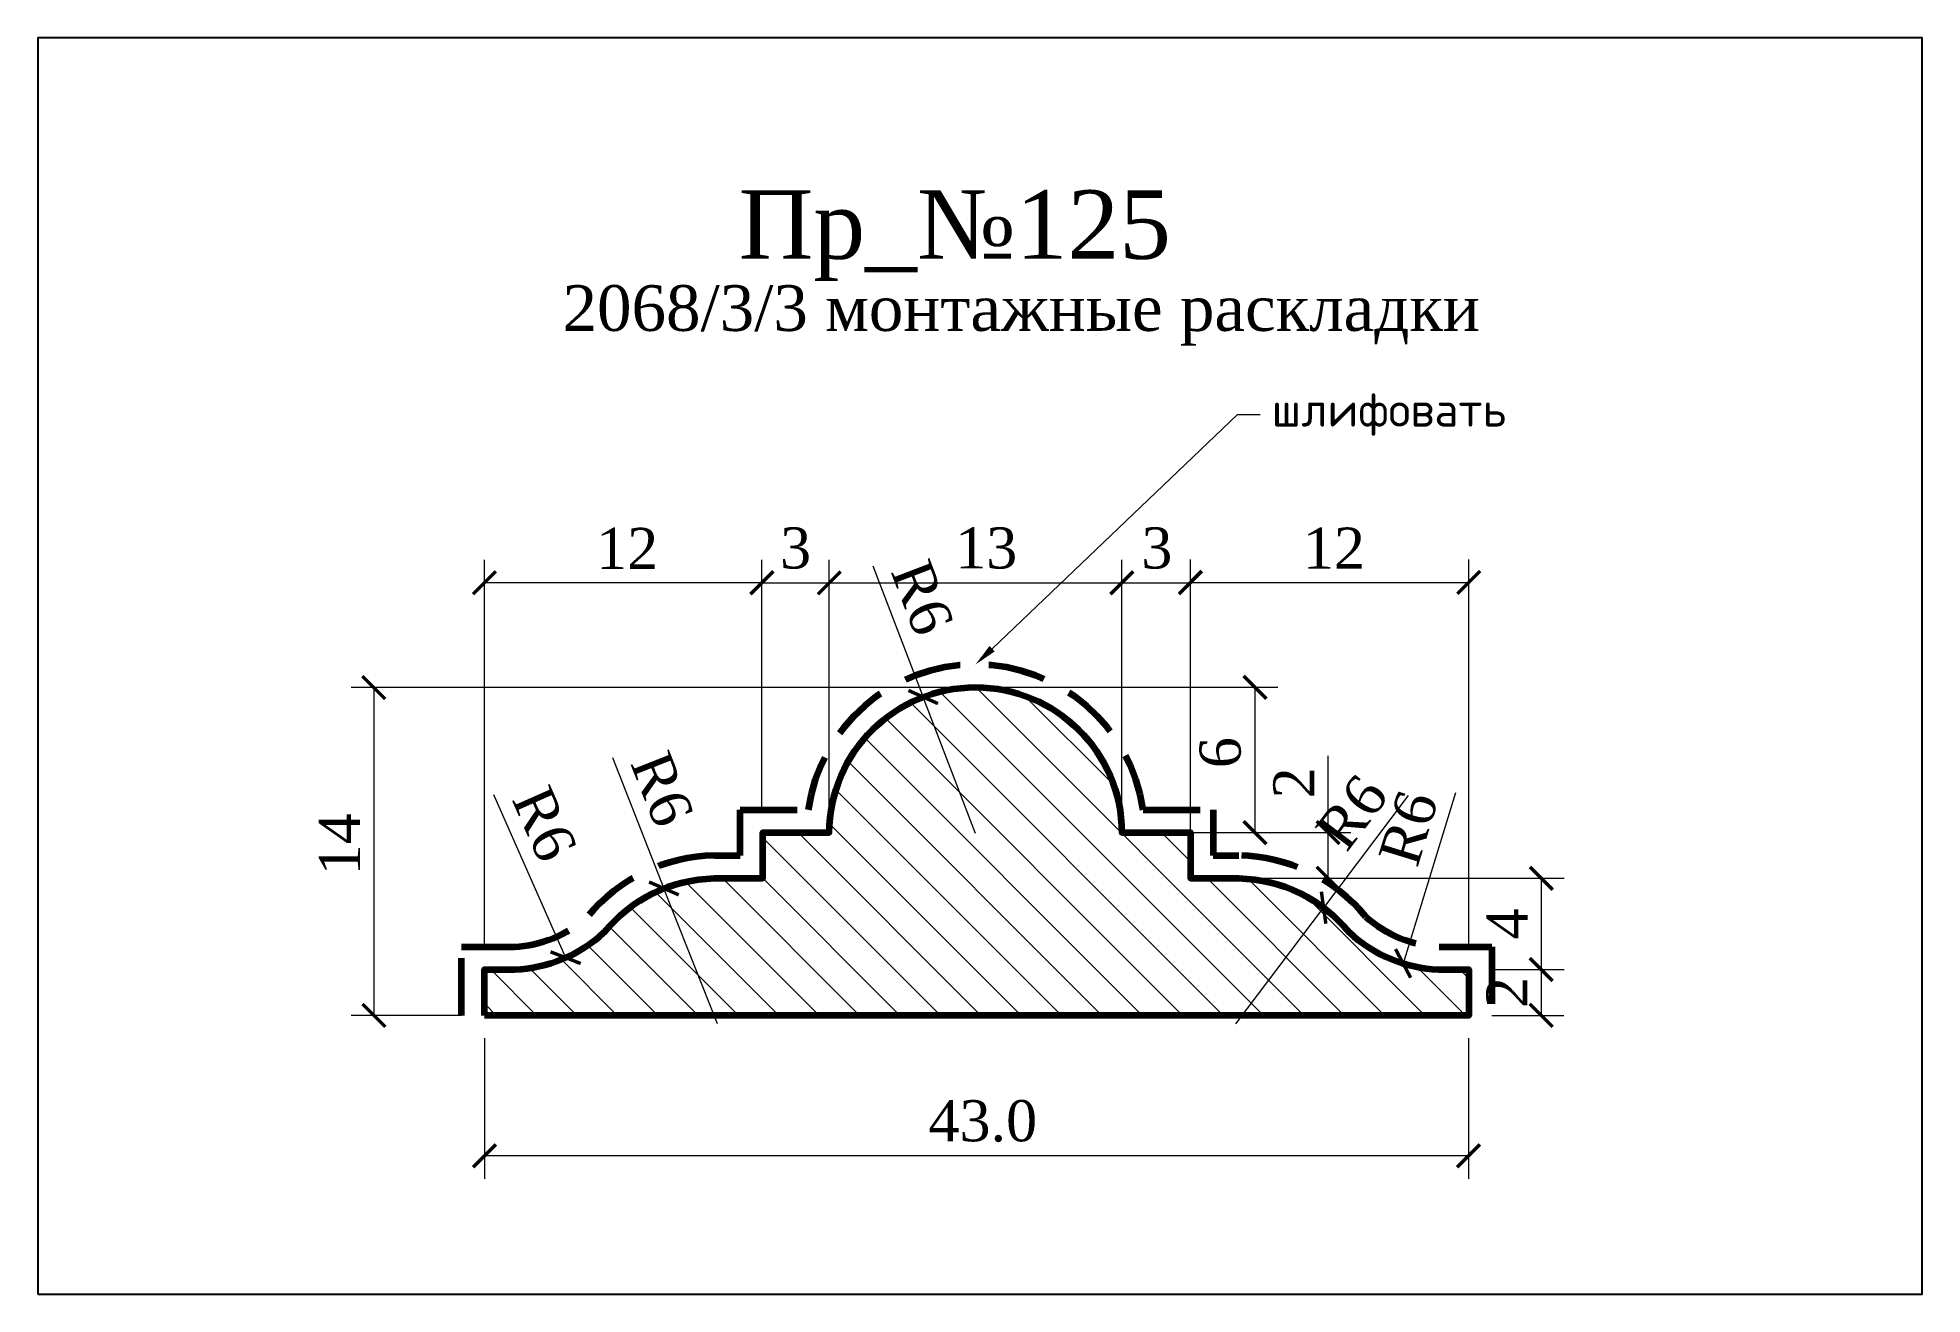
# Model space of a CAD drawing. Header units: millimetres. Extents: x 303674.7 to 303757.2, y -90923.8 to -90868.8.
import ezdxf
from ezdxf import colors
from ezdxf.entities.mleader import LeaderData, LeaderLine
from ezdxf.math import Vec2, Vec3

# ---------------------------------------------------------------- set-up
doc = ezdxf.new("R2010")
doc.units = ezdxf.units.MM
doc.header["$MEASUREMENT"] = 0
doc.linetypes.add('HIDDEN', pattern=[0.375, 0.25, -0.125])
doc.layers.add('Outside panel', color=7, linetype='Continuous', lineweight=18, true_color=0x7f5e57)
doc.layers.add('линия 50', color=1, linetype='Continuous', lineweight=211)
doc.layers.add('служебный слой РАЗМЕРЫ', color=7, linetype='Continuous', lineweight=9)
doc.layers.add('размеры в модели', color=7, linetype='Continuous')
doc.styles.add('ELECT', font='times.ttf')
doc.styles.get("Standard").update_dxf_attribs({"font": 'times.ttf'})
doc.styles.add('ЕСКД профили текст', font='isocpeur.ttf')
doc.dimstyles.new('M_1', dxfattribs={"dimtxt": 1.8, "dimasz": 1, "dimexe": 1, "dimexo": 1, "dimgap": 0.6, "dimtad": 1, "dimdec": 0, "dimdsep": 46, "dimtxsty": 'Standard', "dimblk": 'ARCHTICK', "dimcen": -5, "dimclrd": 7, "dimclre": 7, "dimclrt": 7, "dimadec": 0, "dimazin": 0, "dimtfac": 1, "dimtdec": 0, "dimtmove": 0, "dimatfit": 3, "dimfxl": 1, "dimtolj": 1, "dimtzin": 0, "dimlwd": 5, "dimlwe": 5, "dimarcsym": 0})

# ---------------------------------------------------------------- blocks, each defined once
blk = doc.blocks.new('_ArchTick')
at = {"color": 0, "linetype": 'ByBlock', "const_width": 0.15}
blk.add_lwpolyline([(-0.5, -0.5), (0.5, 0.5)], dxfattribs=at)
blk = doc.blocks.new('*D17')
at = {"layer": 'Defpoints', "color": 0, "ltscale": 1000, "transparency": 16777216}
for p in [(303736.239, -90903.383), (303734.422, -90909.278)]:
    blk.add_point(p, dxfattribs=at)
at = {"layer": 'размеры в модели', "color": 7, "lineweight": 5, "ltscale": 1000, "transparency": 16777216}
blk.add_line((303736.721, -90901.817), (303734.422, -90909.278), dxfattribs=at)
at = {"layer": 'размеры в модели', "color": 7, "lineweight": 5, "ltscale": 1000, "transparency": 16777216, "rotation": 252.8734698274645}
blk.add_blockref('_ArchTick', (303734.422, -90909.278), dxfattribs=at)
at = {"layer": 'размеры в модели', "color": 7, "ltscale": 1000, "transparency": 16777216, "insert": (303734.661, -90903.356), "char_height": 1.8, "attachment_point": 5, "rotation": 72.87347}
blk.add_mtext('\\A1;R6', dxfattribs=at)
blk = doc.blocks.new('*D16')
at = {"layer": 'Defpoints', "color": 0, "ltscale": 1000, "transparency": 16777216}
for p in [(303730.943, -90906.838), (303727.105, -90911.925)]:
    blk.add_point(p, dxfattribs=at)
at = {"layer": 'размеры в модели', "color": 7, "lineweight": 5, "ltscale": 1000, "transparency": 16777216}
for p in [(303734.649, -90901.925), (303727.105, -90911.925)]:
    blk.add_line(p, (303730.943, -90906.838), dxfattribs=at)
at = {"layer": 'размеры в модели', "color": 7, "lineweight": 5, "ltscale": 1000, "transparency": 16777216, "rotation": 232.9679014015492}
blk.add_blockref('_ArchTick', (303730.943, -90906.838), dxfattribs=at)
at = {"layer": 'размеры в модели', "color": 7, "ltscale": 1000, "transparency": 16777216, "insert": (303732.188, -90902.67), "char_height": 1.8, "attachment_point": 5, "rotation": 52.9679}
blk.add_mtext('\\A1;R6', dxfattribs=at)
blk = doc.blocks.new('*D15')
at = {"layer": 'Defpoints', "color": 0, "ltscale": 1000, "transparency": 16777216}
for p in [(303695.269, -90903.383), (303697.761, -90909.026)]:
    blk.add_point(p, dxfattribs=at)
at = {"layer": 'размеры в модели', "color": 7, "lineweight": 5, "ltscale": 1000, "transparency": 16777216}
blk.add_line((303694.608, -90901.884), (303697.761, -90909.026), dxfattribs=at)
at = {"layer": 'размеры в модели', "color": 7, "lineweight": 5, "ltscale": 1000, "transparency": 16777216, "rotation": 293.8200587633724}
blk.add_blockref('_ArchTick', (303697.761, -90909.026), dxfattribs=at)
at = {"layer": 'размеры в модели', "color": 7, "ltscale": 1000, "transparency": 16777216, "insert": (303696.833, -90903.172), "char_height": 1.8, "attachment_point": 5, "rotation": 293.82006}
blk.add_mtext('\\A1;R6', dxfattribs=at)
blk = doc.blocks.new('*D14')
at = {"layer": 'Defpoints', "color": 0, "ltscale": 1000, "transparency": 16777216}
for p in [(303702.065, -90905.996), (303704.403, -90911.925)]:
    blk.add_point(p, dxfattribs=at)
at = {"layer": 'размеры в модели', "color": 7, "lineweight": 5, "ltscale": 1000, "transparency": 16777216}
for p in [(303699.808, -90900.272), (303704.403, -90911.925)]:
    blk.add_line(p, (303702.065, -90905.996), dxfattribs=at)
at = {"layer": 'размеры в модели', "color": 7, "lineweight": 5, "ltscale": 1000, "transparency": 16777216, "rotation": 291.5213119495694}
blk.add_blockref('_ArchTick', (303702.065, -90905.996), dxfattribs=at)
at = {"layer": 'размеры в модели', "color": 7, "ltscale": 1000, "transparency": 16777216, "insert": (303701.98, -90901.648), "char_height": 1.8, "attachment_point": 5, "rotation": 291.52131}
blk.add_mtext('\\A1;R6', dxfattribs=at)
blk = doc.blocks.new('*D13')
at = {"layer": 'Defpoints', "color": 0, "ltscale": 1000, "transparency": 16777216}
for p in [(303713.414, -90897.618), (303715.707, -90903.597)]:
    blk.add_point(p, dxfattribs=at)
at = {"layer": 'размеры в модели', "color": 7, "lineweight": 5, "ltscale": 1000, "transparency": 16777216}
for p in [(303711.212, -90891.872), (303715.707, -90903.597)]:
    blk.add_line(p, (303713.414, -90897.618), dxfattribs=at)
at = {"layer": 'размеры в модели', "color": 7, "lineweight": 5, "ltscale": 1000, "transparency": 16777216, "rotation": 290.9753136110209}
blk.add_blockref('_ArchTick', (303713.414, -90897.618), dxfattribs=at)
at = {"layer": 'размеры в модели', "color": 7, "ltscale": 1000, "transparency": 16777216, "insert": (303713.37, -90893.269), "char_height": 1.8, "attachment_point": 5, "rotation": 290.97531}
blk.add_mtext('\\A1;R6', dxfattribs=at)
blk = doc.blocks.new('*D12')
at = {"layer": 'Defpoints', "color": 0, "ltscale": 1000, "transparency": 16777216}
for p in [(303706.352, -90892.613), (303706.352, -90892.613), (303694.208, -90909.546)]:
    blk.add_point(p, dxfattribs=at)
at = {"layer": 'размеры в модели', "color": 7, "lineweight": 5, "ltscale": 1000, "transparency": 16777216}
for p, q in [((303694.208, -90908.546), (303694.208, -90891.613)), ((303694.208, -90892.613), (303706.352, -90892.613))]:
    blk.add_line(p, q, dxfattribs=at)
at = {"layer": 'размеры в модели', "color": 7, "lineweight": 5, "ltscale": 1000, "transparency": 16777216, "rotation": 180}
blk.add_blockref('_ArchTick', (303694.208, -90892.613), dxfattribs=at)
at = {"layer": 'размеры в модели', "color": 7, "lineweight": 5, "ltscale": 1000, "transparency": 16777216}
blk.add_blockref('_ArchTick', (303706.352, -90892.613), dxfattribs=at)
at = {"layer": 'размеры в модели', "color": 7, "ltscale": 1000, "transparency": 16777216, "insert": (303700.453, -90891.113), "char_height": 1.8, "attachment_point": 5}
blk.add_mtext('\\A1;12', dxfattribs=at)
blk = doc.blocks.new('*D11')
at = {"layer": 'Defpoints', "color": 0, "ltscale": 1000, "transparency": 16777216}
for p in [(303709.303, -90892.621), (303706.352, -90903.553), (303709.303, -90903.553)]:
    blk.add_point(p, dxfattribs=at)
at = {"layer": 'размеры в модели', "color": 7, "lineweight": 5, "ltscale": 1000, "transparency": 16777216}
for p, q in [((303706.352, -90902.553), (303706.352, -90891.621)), ((303709.303, -90902.553), (303709.303, -90891.621)), ((303706.352, -90892.621), (303709.303, -90892.621))]:
    blk.add_line(p, q, dxfattribs=at)
at = {"layer": 'размеры в модели', "color": 7, "lineweight": 5, "ltscale": 1000, "transparency": 16777216, "rotation": 180}
blk.add_blockref('_ArchTick', (303706.352, -90892.621), dxfattribs=at)
at = {"layer": 'размеры в модели', "color": 7, "lineweight": 5, "ltscale": 1000, "transparency": 16777216}
blk.add_blockref('_ArchTick', (303709.303, -90892.621), dxfattribs=at)
at = {"layer": 'размеры в модели', "color": 7, "ltscale": 1000, "transparency": 16777216, "insert": (303707.828, -90891.106), "char_height": 1.8, "attachment_point": 5}
blk.add_mtext('\\A1;3', dxfattribs=at)
blk = doc.blocks.new('*D10')
at = {"layer": 'Defpoints', "color": 0, "ltscale": 1000, "transparency": 16777216}
for p in [(303715.771, -90897.194), (303722.11, -90903.553), (303727.938, -90903.553)]:
    blk.add_point(p, dxfattribs=at)
at = {"layer": 'размеры в модели', "color": 7, "lineweight": 5, "ltscale": 1000, "transparency": 16777216}
for p, q in [((303716.771, -90897.194), (303728.938, -90897.194)), ((303727.938, -90897.194), (303727.938, -90903.553)), ((303723.11, -90903.553), (303728.938, -90903.553))]:
    blk.add_line(p, q, dxfattribs=at)
for p, rotation in [((303727.938, -90897.194), 90), ((303727.938, -90903.553), 270)]:
    blk.add_blockref('_ArchTick', p, dxfattribs=dict(at, rotation=rotation))
at = {"layer": 'размеры в модели', "color": 7, "ltscale": 1000, "transparency": 16777216, "insert": (303726.423, -90900.052), "char_height": 1.8, "attachment_point": 5, "rotation": 90}
blk.add_mtext('\\A1;6', dxfattribs=at)
blk = doc.blocks.new('*D9')
at = {"layer": 'Defpoints', "color": 0, "ltscale": 1000, "transparency": 16777216}
for p in [(303737.3, -90892.601), (303725.11, -90905.553), (303737.3, -90909.508)]:
    blk.add_point(p, dxfattribs=at)
at = {"layer": 'размеры в модели', "color": 7, "lineweight": 5, "ltscale": 1000, "transparency": 16777216}
for p, q in [((303725.11, -90904.553), (303725.11, -90891.601)), ((303737.3, -90908.508), (303737.3, -90891.601)), ((303725.11, -90892.601), (303737.3, -90892.601))]:
    blk.add_line(p, q, dxfattribs=at)
at = {"layer": 'размеры в модели', "color": 7, "lineweight": 5, "ltscale": 1000, "transparency": 16777216, "rotation": 180}
blk.add_blockref('_ArchTick', (303725.11, -90892.601), dxfattribs=at)
at = {"layer": 'размеры в модели', "color": 7, "lineweight": 5, "ltscale": 1000, "transparency": 16777216}
blk.add_blockref('_ArchTick', (303737.3, -90892.601), dxfattribs=at)
at = {"layer": 'размеры в модели', "color": 7, "ltscale": 1000, "transparency": 16777216, "insert": (303731.394, -90891.101), "char_height": 1.8, "attachment_point": 5}
blk.add_mtext('\\A1;12', dxfattribs=at)
blk = doc.blocks.new('*D8')
at = {"layer": 'Defpoints', "color": 0, "ltscale": 1000, "transparency": 16777216}
for p in [(303737.3, -90909.546), (303737.3, -90911.552), (303740.465, -90911.552)]:
    blk.add_point(p, dxfattribs=at)
at = {"layer": 'размеры в модели', "color": 7, "lineweight": 5, "ltscale": 1000, "transparency": 16777216}
for p, q in [((303738.3, -90909.546), (303741.465, -90909.546)), ((303740.465, -90909.546), (303740.465, -90911.552)), ((303738.3, -90911.552), (303741.465, -90911.552))]:
    blk.add_line(p, q, dxfattribs=at)
for p, rotation in [((303740.465, -90909.546), 90), ((303740.465, -90911.552), 270)]:
    blk.add_blockref('_ArchTick', p, dxfattribs=dict(at, rotation=rotation))
at = {"layer": 'размеры в модели', "color": 7, "ltscale": 1000, "transparency": 16777216, "insert": (303738.965, -90910.549), "char_height": 1.8, "attachment_point": 5, "rotation": 90}
blk.add_mtext('\\A1;2', dxfattribs=at)
blk = doc.blocks.new('*D7')
at = {"layer": 'Defpoints', "color": 0, "ltscale": 1000, "transparency": 16777216}
for p in [(303725.11, -90905.553), (303737.3, -90909.546), (303740.47, -90909.546)]:
    blk.add_point(p, dxfattribs=at)
at = {"layer": 'размеры в модели', "color": 7, "lineweight": 5, "ltscale": 1000, "transparency": 16777216}
for p, q in [((303726.11, -90905.553), (303741.47, -90905.553)), ((303740.47, -90905.553), (303740.47, -90909.546)), ((303738.3, -90909.546), (303741.47, -90909.546))]:
    blk.add_line(p, q, dxfattribs=at)
for p, rotation in [((303740.47, -90905.553), 90), ((303740.47, -90909.546), 270)]:
    blk.add_blockref('_ArchTick', p, dxfattribs=dict(at, rotation=rotation))
at = {"layer": 'размеры в модели', "color": 7, "ltscale": 1000, "transparency": 16777216, "insert": (303738.97, -90907.55), "char_height": 1.8, "attachment_point": 5, "rotation": 90}
blk.add_mtext('\\A1;4', dxfattribs=at)
blk = doc.blocks.new('*D6')
at = {"layer": 'Defpoints', "color": 0, "ltscale": 1000, "transparency": 16777216}
for p in [(303725.11, -90903.553), (303725.11, -90905.553), (303731.139, -90905.553)]:
    blk.add_point(p, dxfattribs=at)
at = {"layer": 'размеры в модели', "color": 7, "lineweight": 5, "ltscale": 1000, "transparency": 16777216}
for p, q in [((303731.139, -90903.553), (303731.139, -90900.192)), ((303726.11, -90903.553), (303732.139, -90903.553)), ((303731.139, -90905.553), (303731.139, -90903.553)), ((303726.11, -90905.553), (303732.139, -90905.553))]:
    blk.add_line(p, q, dxfattribs=at)
for p, rotation in [((303731.139, -90903.553), 90), ((303731.139, -90905.553), 270)]:
    blk.add_blockref('_ArchTick', p, dxfattribs=dict(at, rotation=rotation))
at = {"layer": 'размеры в модели', "color": 7, "ltscale": 1000, "transparency": 16777216, "insert": (303729.639, -90901.373), "char_height": 1.8, "attachment_point": 5, "rotation": 90}
blk.add_mtext('\\A1;2', dxfattribs=at)
blk = doc.blocks.new('*D5')
at = {"layer": 'Defpoints', "color": 0, "ltscale": 1000, "transparency": 16777216}
for p in [(303725.11, -90892.621), (303722.11, -90903.553), (303725.11, -90903.553)]:
    blk.add_point(p, dxfattribs=at)
at = {"layer": 'размеры в модели', "color": 7, "lineweight": 5, "ltscale": 1000, "transparency": 16777216}
for p, q in [((303722.11, -90902.553), (303722.11, -90891.621)), ((303725.11, -90902.553), (303725.11, -90891.621)), ((303722.11, -90892.621), (303725.11, -90892.621))]:
    blk.add_line(p, q, dxfattribs=at)
at = {"layer": 'размеры в модели', "color": 7, "lineweight": 5, "ltscale": 1000, "transparency": 16777216, "rotation": 180}
blk.add_blockref('_ArchTick', (303722.11, -90892.621), dxfattribs=at)
at = {"layer": 'размеры в модели', "color": 7, "lineweight": 5, "ltscale": 1000, "transparency": 16777216}
blk.add_blockref('_ArchTick', (303725.11, -90892.621), dxfattribs=at)
at = {"layer": 'размеры в модели', "color": 7, "ltscale": 1000, "transparency": 16777216, "insert": (303723.643, -90891.106), "char_height": 1.8, "attachment_point": 5}
blk.add_mtext('\\A1;3', dxfattribs=at)
blk = doc.blocks.new('*D4')
at = {"layer": 'Defpoints', "color": 0, "ltscale": 1000, "transparency": 16777216}
for p in [(303722.11, -90892.621), (303709.303, -90903.553), (303722.11, -90903.553)]:
    blk.add_point(p, dxfattribs=at)
at = {"layer": 'размеры в модели', "color": 7, "lineweight": 5, "ltscale": 1000, "transparency": 16777216}
for p, q in [((303709.303, -90902.553), (303709.303, -90891.621)), ((303722.11, -90902.553), (303722.11, -90891.621)), ((303709.303, -90892.621), (303722.11, -90892.621))]:
    blk.add_line(p, q, dxfattribs=at)
at = {"layer": 'размеры в модели', "color": 7, "lineweight": 5, "ltscale": 1000, "transparency": 16777216, "rotation": 180}
blk.add_blockref('_ArchTick', (303709.303, -90892.621), dxfattribs=at)
at = {"layer": 'размеры в модели', "color": 7, "lineweight": 5, "ltscale": 1000, "transparency": 16777216}
blk.add_blockref('_ArchTick', (303722.11, -90892.621), dxfattribs=at)
at = {"layer": 'размеры в модели', "color": 7, "ltscale": 1000, "transparency": 16777216, "insert": (303716.175, -90891.106), "char_height": 1.8, "attachment_point": 5}
blk.add_mtext('\\A1;13', dxfattribs=at)
blk = doc.blocks.new('*D3')
at = {"layer": 'Defpoints', "color": 0, "ltscale": 1000, "transparency": 16777216}
for p in [(303694.208, -90911.551), (303737.286, -90911.552), (303694.208, -90917.702)]:
    blk.add_point(p, dxfattribs=at)
at = {"layer": 'размеры в модели', "color": 7, "lineweight": 5, "ltscale": 1000, "transparency": 16777216}
for p, q in [((303694.208, -90912.551), (303694.208, -90918.702)), ((303737.286, -90912.552), (303737.286, -90918.702)), ((303737.286, -90917.702), (303694.208, -90917.702))]:
    blk.add_line(p, q, dxfattribs=at)
at = {"layer": 'размеры в модели', "color": 7, "lineweight": 5, "ltscale": 1000, "transparency": 16777216, "rotation": 180}
blk.add_blockref('_ArchTick', (303694.208, -90917.702), dxfattribs=at)
at = {"layer": 'размеры в модели', "color": 7, "lineweight": 5, "ltscale": 1000, "transparency": 16777216}
blk.add_blockref('_ArchTick', (303737.286, -90917.702), dxfattribs=at)
at = {"layer": 'размеры в модели', "color": 7, "ltscale": 1000, "transparency": 16777216, "insert": (303716.024, -90916.183), "char_height": 1.8, "attachment_point": 5}
blk.add_mtext('\\A1;43.0', dxfattribs=at)
blk = doc.blocks.new('*D2')
at = {"layer": 'Defpoints', "color": 0, "ltscale": 1000, "transparency": 16777216}
for p in [(303715.954, -90897.207), (303689.367, -90911.551), (303694.208, -90911.551)]:
    blk.add_point(p, dxfattribs=at)
at = {"layer": 'размеры в модели', "color": 7, "lineweight": 5, "ltscale": 1000, "transparency": 16777216}
for p, q in [((303714.954, -90897.207), (303688.367, -90897.207)), ((303689.367, -90897.207), (303689.367, -90911.551)), ((303693.208, -90911.551), (303688.367, -90911.551))]:
    blk.add_line(p, q, dxfattribs=at)
for p, rotation in [((303689.367, -90897.207), 90), ((303689.367, -90911.551), 270)]:
    blk.add_blockref('_ArchTick', p, dxfattribs=dict(at, rotation=rotation))
at = {"layer": 'размеры в модели', "color": 7, "ltscale": 1000, "transparency": 16777216, "insert": (303687.867, -90904.066), "char_height": 1.8, "attachment_point": 5, "rotation": 90}
blk.add_mtext('\\A1;14', dxfattribs=at)

msp = doc.modelspace()

# ---------------------------------------------------------------- hatches: boundary and pattern name
at = {"layer": 'Outside panel', "ltscale": 1000}
h = msp.add_hatch(dxfattribs=at)
h.set_pattern_fill('ANSI31', color=256, scale=10, angle=90)
h.set_pattern_definition([(135, (-6138.4511, -306.233), (-0.8838834765, -0.8838834765), [])])
h.paths.add_polyline_path([(303727.225, -90905.553), (303725.11, -90905.553), (303725.11, -90903.553), (303722.11, -90903.553, 0.993149), (303709.303, -90903.553), (303706.398, -90903.553), (303706.398, -90905.553), (303704.283, -90905.553, 0.222152), (303699.438, -90907.93, -0.176485), (303695.536, -90909.546), (303694.208, -90909.546), (303694.208, -90911.552), (303737.3, -90911.552), (303737.3, -90909.546), (303735.972, -90909.546, -0.176485), (303732.07, -90907.93, 0.222152)])

# ---------------------------------------------------------------- linework, layer by layer
at = {"color": 6, "ltscale": 1000}
msp.add_lwpolyline([(303674.651, -90923.761), (303757.151, -90923.761), (303757.151, -90868.761), (303674.651, -90868.761)], close=True, dxfattribs=at)
at = {"layer": 'линия 50', "color": 1, "linetype": 'HIDDEN', "ltscale": 10, "true_color": 0xff0909}
msp.add_lwpolyline([(303693.208, -90911.551), (303693.208, -90908.546), (303695.513, -90908.546, 0.171981), (303698.71, -90907.24, -0.219586), (303704.274, -90904.553), (303705.398, -90904.553), (303705.398, -90902.553), (303708.377, -90902.553, -0.867658), (303723.037, -90902.553), (303726.11, -90902.553), (303726.11, -90904.553), (303727.234, -90904.553, -0.219586), (303732.798, -90907.24, 0.171981), (303735.995, -90908.546), (303738.3, -90908.546), (303738.3, -90911.551)], format="xyb", dxfattribs=at)
at = {"layer": 'линия 50', "color": 7}
msp.add_lwpolyline([(303694.208, -90911.552), (303694.208, -90909.546), (303695.536, -90909.546, 0.176485), (303699.438, -90907.93, -0.222152), (303704.283, -90905.553), (303706.398, -90905.553), (303706.398, -90903.553), (303709.303, -90903.553, -0.993149), (303722.11, -90903.553), (303725.11, -90903.553), (303725.11, -90905.553), (303727.225, -90905.553, -0.222152), (303732.07, -90907.93, 0.176485), (303735.972, -90909.546), (303737.3, -90909.546), (303737.3, -90911.552)], format="xyb", close=True, dxfattribs=at)

# ---------------------------------------------------------------- texts
at = {"color": 5, "ltscale": 1000, "style": 'ELECT'}
msp.add_text('Пр_№125', height=3, dxfattribs=at).set_placement((303705.337, -90878.437))
at = {"color": 7, "ltscale": 1000, "style": 'ELECT'}
msp.add_text('2068/3/3 монтажные раскладки', height=2, dxfattribs=at).set_placement((303697.627, -90881.593))

# ---------------------------------------------------------------- dimensions: what is measured, and where the dimension line sits
at = {"layer": 'размеры в модели', "color": 0, "ltscale": 1000}
for base, p1, p2, picture, middle in [((303706.352, -90892.613), (303694.208, -90909.546), (303706.352, -90892.613), '*D12', (303700.453, -90892.613)), ((303709.303, -90892.621), (303706.352, -90903.553), (303709.303, -90903.553), '*D11', (303707.828, -90892.621)), ((303722.11, -90892.621), (303709.303, -90903.553), (303722.11, -90903.553), '*D4', (303716.175, -90892.621)), ((303725.11, -90892.621), (303722.11, -90903.553), (303725.11, -90903.553), '*D5', (303723.643, -90892.621)), ((303737.3, -90892.601), (303725.11, -90905.553), (303737.3, -90909.508), '*D9', (303731.394, -90892.601))]:
    dim = msp.add_linear_dim(base=base, p1=p1, p2=p2, dimstyle='M_1', override={"dimtxt": 1.8}, dxfattribs=at)
    dim.commit()
    dim.dimension.update_dxf_attribs({"geometry": picture, "text_midpoint": middle, "dimtype": 128})
for center, mpoint, picture, middle in [((303715.707, -90903.597), (303713.414, -90897.618), '*D13', (303713.37, -90893.269)), ((303704.403, -90911.925), (303702.065, -90905.996), '*D14', (303701.98, -90901.648)), ((303727.105, -90911.925), (303730.943, -90906.838), '*D16', (303732.188, -90902.67))]:
    dim = msp.add_radius_dim(center=center, mpoint=mpoint, dimstyle='M_1', override={"dimtxt": 1.8}, dxfattribs=at)
    dim.commit()
    dim.dimension.update_dxf_attribs({"geometry": picture, "text_midpoint": middle})
for base, p1, p2, picture, middle in [((303689.367, -90911.551), (303715.954, -90897.207), (303694.208, -90911.551), '*D2', (303689.367, -90904.066)), ((303727.938, -90903.553), (303715.771, -90897.194), (303722.11, -90903.553), '*D10', (303727.938, -90900.052)), ((303731.139, -90905.553), (303725.11, -90903.553), (303725.11, -90905.553), '*D6', (303731.139, -90901.373)), ((303740.47, -90909.546), (303725.11, -90905.553), (303737.3, -90909.546), '*D7', (303740.47, -90907.55)), ((303740.465, -90911.552), (303737.3, -90909.546), (303737.3, -90911.552), '*D8', (303740.465, -90910.549))]:
    dim = msp.add_linear_dim(base=base, p1=p1, p2=p2, angle=90, dimstyle='M_1', override={"dimtxt": 1.8}, dxfattribs=at)
    dim.commit()
    dim.dimension.update_dxf_attribs({"geometry": picture, "text_midpoint": middle, "dimtype": 128})
at = {"layer": 'размеры в модели', "color": 7, "ltscale": 1000}
dim = msp.add_radius_dim(center=(303695.269, -90903.383), mpoint=(303697.761, -90909.026), dimstyle='M_1', dxfattribs=at)
dim.commit()
dim.dimension.update_dxf_attribs({"geometry": '*D15', "text_midpoint": (303695.446, -90903.784), "dimtype": 132})
at = {"layer": 'размеры в модели', "color": 0, "ltscale": 1000}
dim = msp.add_radius_dim(center=(303736.239, -90903.383), mpoint=(303734.422, -90909.278), dimstyle='M_1', override={"dimtxt": 1.8}, dxfattribs=at)
dim.commit()
dim.dimension.update_dxf_attribs({"geometry": '*D17', "text_midpoint": (303736.11, -90903.802), "dimtype": 132})
dim = msp.add_linear_dim(base=(303694.208, -90917.702), p1=(303737.286, -90911.552), p2=(303694.208, -90911.551), angle=180, text='43.0', dimstyle='M_1', override={"dimtxt": 1.8}, dxfattribs=at)
dim.commit()
dim.dimension.update_dxf_attribs({"geometry": '*D3', "text_midpoint": (303716.024, -90917.702), "dimtype": 128})

# ---------------------------------------------------------------- leaders
at = {"layer": 'служебный слой РАЗМЕРЫ'}
ml = msp.add_multileader_mtext('Standard', dxfattribs=at)
ml.set_content('\\A1;шлифовать', color=256, style='ЕСКД профили текст')
ml.set_leader_properties(color=256, linetype='ByLayer', lineweight=-1)
ml.build(insert=Vec2(0, 0))
ml.multileader.update_dxf_attribs({"dogleg_length": 1, "arrow_head_size": 1})
ctx = ml.context
ctx.base_point, ctx.char_height, ctx.arrow_head_size, ctx.landing_gap_size, ctx.plane_origin = Vec3(303728.17, -90885.258), 1.5, 1, 0.5, Vec3(303741.646, -90859.089)
notes = []
notes.append((ctx, [(1, (1, 1, 0), (303727.17, -90885.258), (1, 0), 1, [(0, [(303715.707, -90896.194)], 0, [])])]))
ctx.mtext.insert, ctx.mtext.flow_direction = Vec3(303728.67, -90884.283), 5
for ctx, leaders in notes:
    for number, flags, end, landing, length, lines in leaders:
        leader = LeaderData()
        leader.index, (leader.has_last_leader_line, leader.has_dogleg_vector, leader.attachment_direction) = number, flags
        leader.last_leader_point, leader.dogleg_vector, leader.dogleg_length = Vec3(end), Vec3(landing), length
        for number, points, colour, breaks in lines:
            line = LeaderLine()
            line.index, line.vertices, line.color, line.breaks = number, Vec3.list(points), colors.encode_raw_color(colour), breaks
            leader.lines.append(line)
        ctx.leaders.append(leader)

doc.saveas('drawing.dxf')
